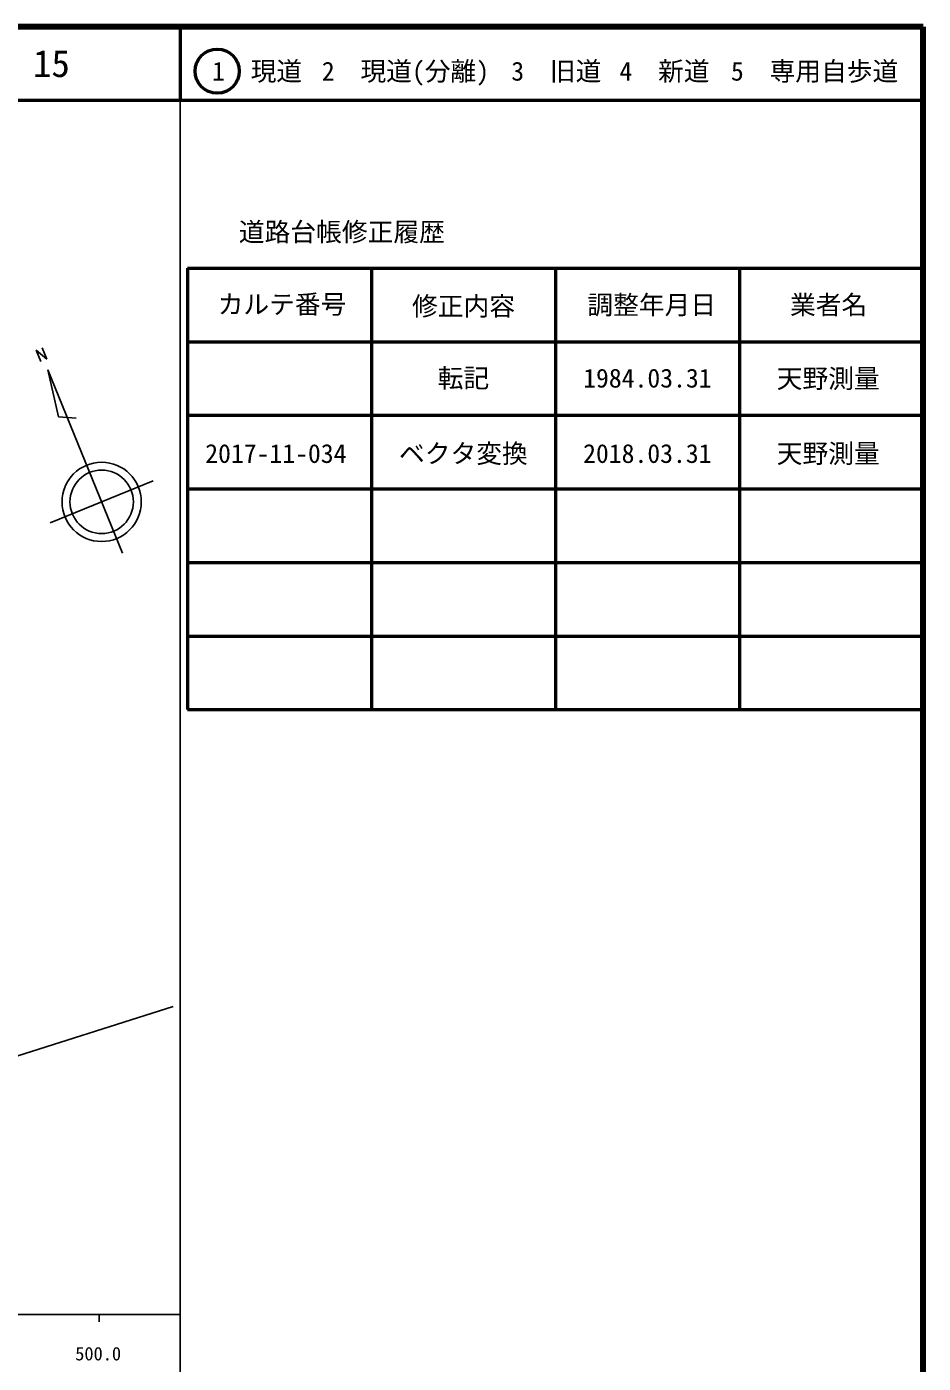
# Model space of a CAD drawing. Units: millimetres, scale not verified. Extents: x 40000 to 680000, y 20000 to 380000.
# Drawn here: x 558135 to 680000, y 198357 to 380000 of the extents above; entities that cross this region are included whole.
import ezdxf
from ezdxf.enums import TextEntityAlignment as Align

# ---------------------------------------------------------------- set-up
doc = ezdxf.new("R2010")
doc.units = ezdxf.units.MM
doc.header["$LTSCALE"] = 1000
for name, color, linetype, lineweight in [('M-BMK-OTRS', 5, 'Continuous', 25), ('M-BMK-SRVR', 3, 'Continuous', 25), ('M-TTL', 2, 'Continuous', 140), ('M-TTL-BAND', 7, 'Continuous', 25), ('M-TTL-FRAM', 2, 'Continuous', 50), ('M-TTL-LINE', 7, 'Continuous', 50)]:
    doc.layers.add(name, color=color, linetype=linetype, lineweight=lineweight)
doc.layers.add('M-TTL-TXT', color=7, linetype='Continuous')
doc.styles.add('ＭＳ ゴシック', font='')
doc.styles.get('ＭＳ ゴシック').set_extended_font_data('MS Gothic')

msp = doc.modelspace()

# ---------------------------------------------------------------- linework, layer by layer
at = {"layer": 'M-BMK-OTRS'}
msp.add_line((541205, 235152), (578018, 246824), dxfattribs=at)
at = {"layer": 'M-BMK-SRVR'}
for p, q in [((560055, 334515), (559429, 336055)), ((559429, 336055), (560856, 334835)), ((560856, 334835), (560219, 336378)), ((561018, 333393), (562453, 326999)), ((561018, 333393), (571157, 308441)), ((562453, 326999), (564855, 326812)), ((575305, 318266), (561331, 312588))]:
    msp.add_line(p, q, dxfattribs=at)
for radius in [5387, 4309]:
    msp.add_circle((568318, 315427), radius, dxfattribs=at)
at = {"layer": 'M-TTL'}
for p, q in [((680000, 380000), (40000, 380000)), ((680000, 20000), (680000, 380000))]:
    msp.add_line(p, q, dxfattribs=at)
at = {"layer": 'M-TTL-BAND'}
for p, q in [((579000, 20000), (579000, 370000)), ((40000, 205000), (579000, 205000)), ((568000, 205000), (568000, 204000))]:
    msp.add_line(p, q, dxfattribs=at)
at = {"layer": 'M-TTL-FRAM'}
for p, q in [((580000, 347197), (580000, 287197)), ((580000, 347197), (680000, 347197)), ((580000, 287197), (680000, 287197))]:
    msp.add_line(p, q, dxfattribs=at)
at = {"layer": 'M-TTL-LINE'}
for p, q in [((579000, 380000), (579000, 370000)), ((40000, 370000), (680000, 370000)), ((605000, 347197), (605000, 287197)), ((630000, 347197), (630000, 287197)), ((655000, 347197), (655000, 287197)), ((580000, 337197), (680000, 337197)), ((580000, 327197), (680000, 327197)), ((580000, 317197), (680000, 317197)), ((580000, 307197), (680000, 307197)), ((580000, 297197), (680000, 297197))]:
    msp.add_line(p, q, dxfattribs=at)
msp.add_circle((584031, 373958), 3000, dxfattribs=at)

# ---------------------------------------------------------------- texts
at = {"layer": 'M-TTL-BAND', "style": 'ＭＳ ゴシック'}
msp.add_text('500.0', height=1833, dxfattribs=at).set_placement((567844, 198195), align=Align.BOTTOM_CENTER)
at = {"layer": 'M-TTL-TXT', "style": 'ＭＳ ゴシック'}
for s, height, p in [('15', 3666, (561497, 375000)), ('1\u3000現道', 2566, (589448, 373958)), ('2\u3000現道(分離)', 2566, (609619, 373958)), ('3\u3000旧道', 2566, (630121, 373958)), ('4\u3000新道', 2566, (644824, 373958)), ('5\u3000専用自歩道', 2566, (665228, 373958)), ('道路台帳修正履歴', 2566, (600968, 352113)), ('カルテ番号', 2566, (592839, 342277)), ('修正内容', 2566, (617509, 342023)), ('調整年月日', 2566, (643089, 342197)), ('業者名', 2566, (667134, 342197)), ('転記', 2566, (617500, 332245)), ('1984.03.31', 2566, (642500, 332245)), ('天野測量', 2566, (667077, 332189)), ('ベクタ変換', 2566, (617489, 322000)), ('天野測量', 2566, (667078, 322000)), ('2017-11-034', 2566, (592000, 322000)), ('2018.03.31', 2566, (642491, 322000))]:
    msp.add_text(s, height=height, dxfattribs=at).set_placement(p, align=Align.MIDDLE_CENTER)

doc.saveas('drawing.dxf')
